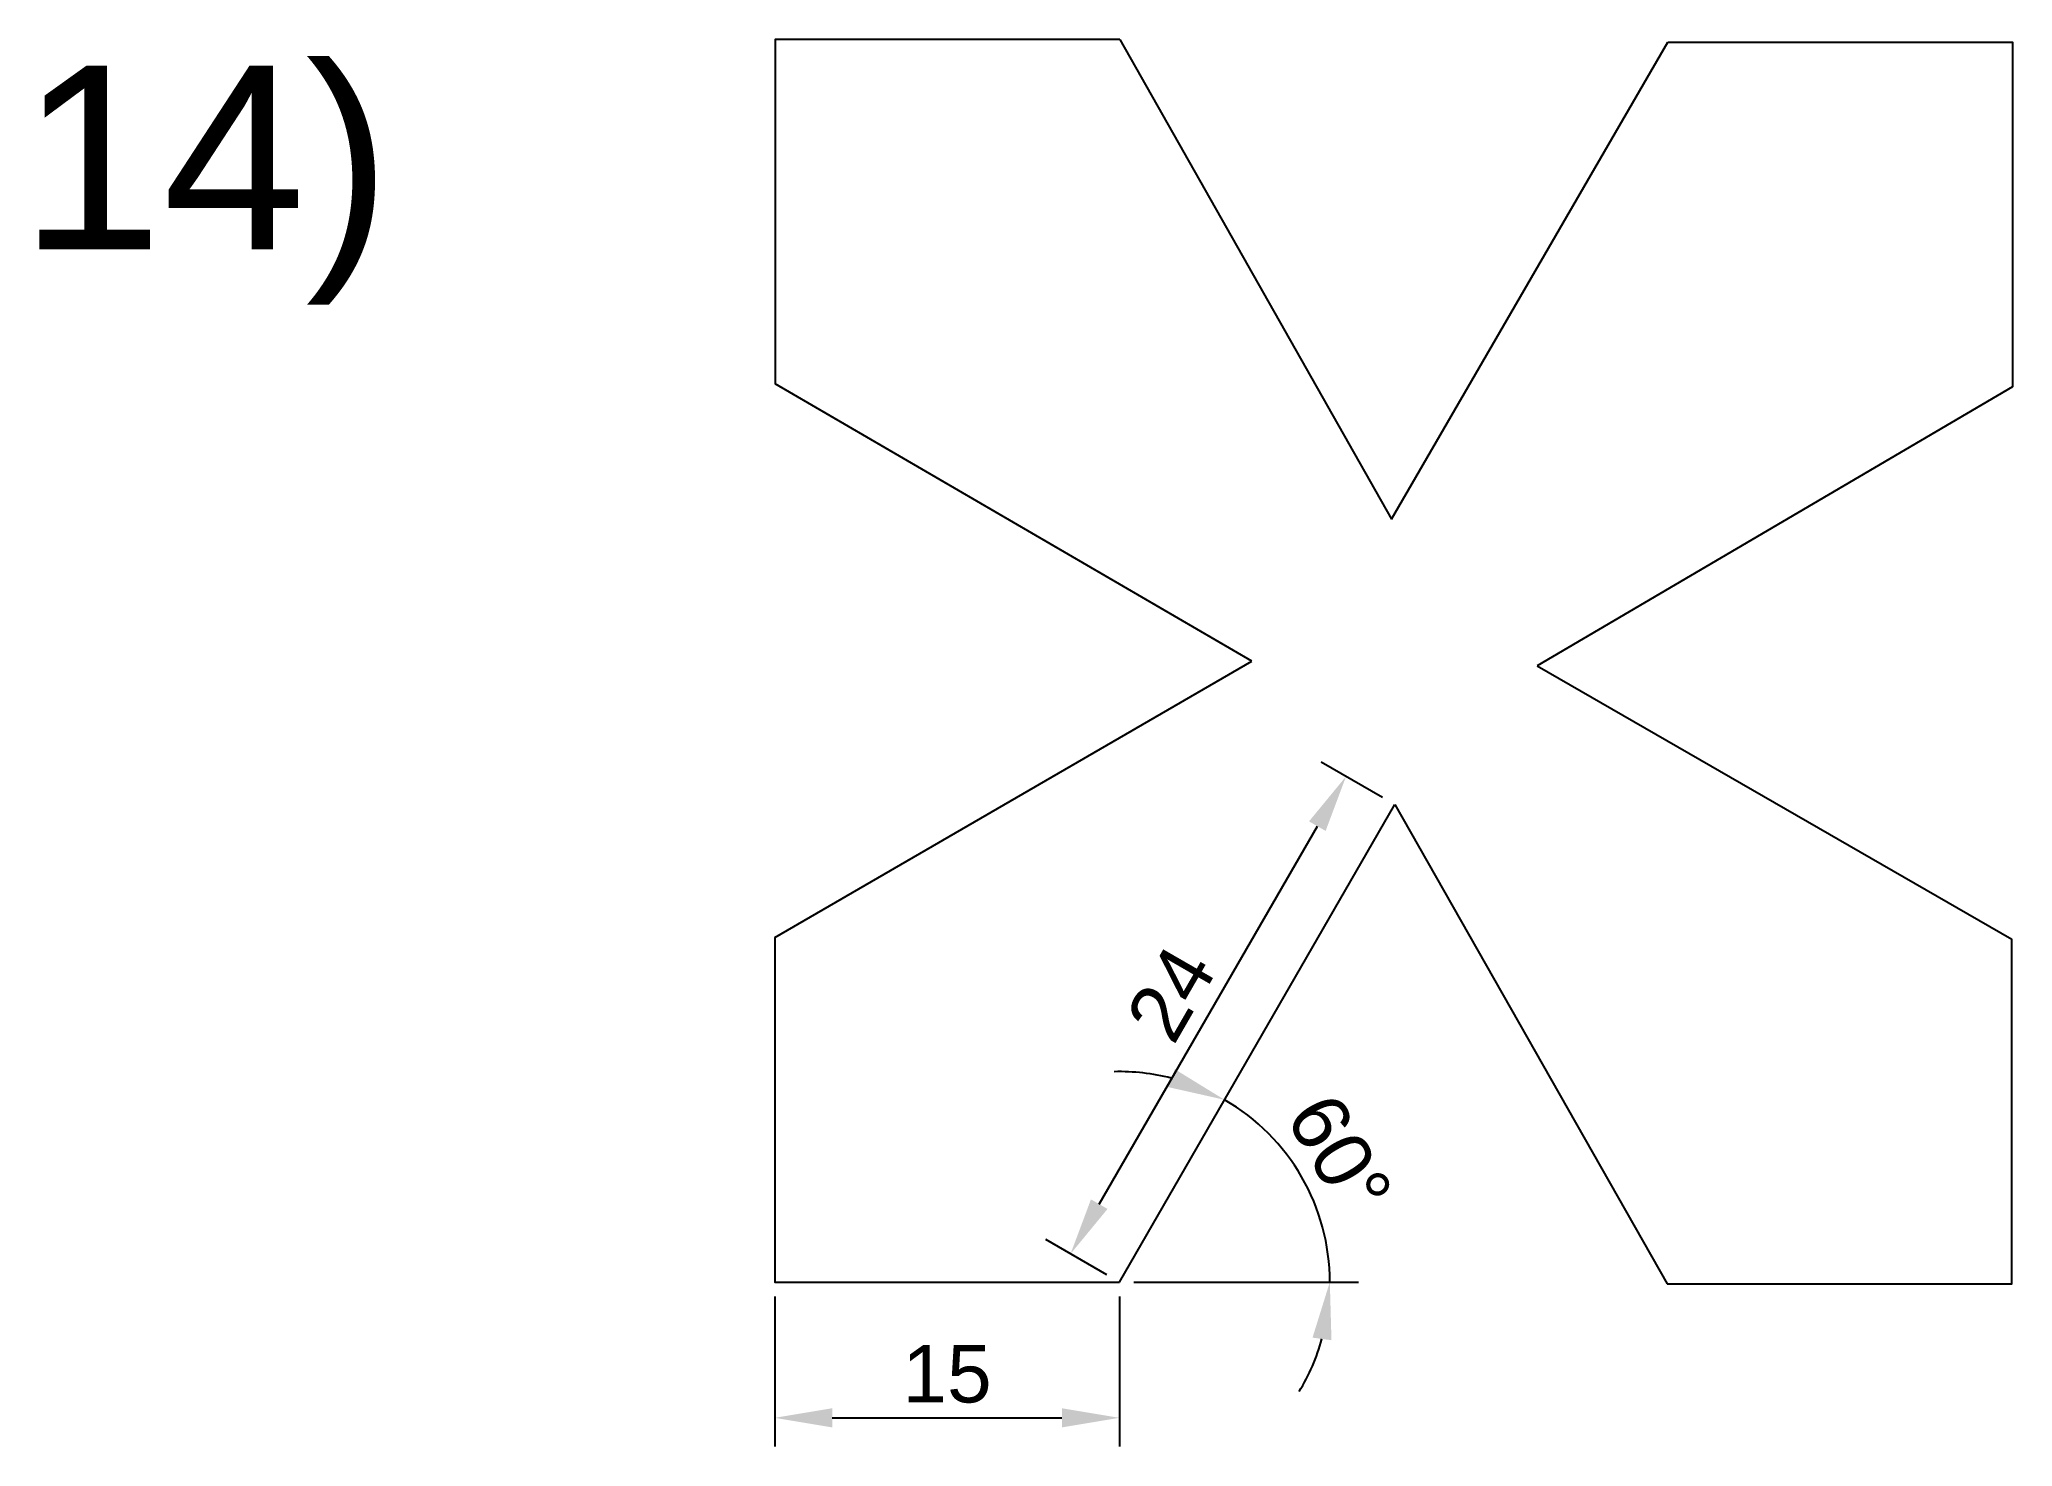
# Model space of a CAD drawing. Header units: millimetres. Extents: x 2538.6 to 2624.5, y 983 to 1044.2.
import ezdxf

# ---------------------------------------------------------------- set-up
doc = ezdxf.new("R2010")
doc.units = ezdxf.units.MM
doc.styles.get("Standard").update_dxf_attribs({"font": 'arial.ttf'})
doc.dimstyles.new('ISO-25', dxfattribs={"dimtxt": 2.5, "dimasz": 2.5, "dimexe": 1.25, "dimexo": 0.625, "dimtad": 1, "dimtxsty": 'Standard', "dimcen": 2.5, "dimadec": 0, "dimazin": 0, "dimtfac": 1, "dimtmove": 0, "dimatfit": 3, "dimfxl": 1, "dimarcsym": 0})

# ---------------------------------------------------------------- blocks, each defined once
blk = doc.blocks.new('*D1')
at = {"color": 0, "lineweight": -2, "transparency": 16777216}
for p, q in [((2570.652, 989.512), (2570.652, 982.975)), ((2585.652, 989.512), (2585.652, 982.975)), ((2573.152, 984.225), (2583.152, 984.225))]:
    blk.add_line(p, q, dxfattribs=at)
at = {"color": 0, "transparency": 16777216}
for points in [[(2573.152, 984.642), (2573.152, 983.809), (2570.652, 984.225)], [(2583.152, 984.642), (2583.152, 983.809), (2585.652, 984.225)]]:
    blk.add_solid(points, dxfattribs=at)
at = {"layer": 'Defpoints', "color": 0, "transparency": 16777216}
for p in [(2570.652, 990.137), (2585.652, 990.137), (2585.652, 984.225)]:
    blk.add_point(p, dxfattribs=at)
at = {"color": 0, "transparency": 16777216, "insert": (2578.152, 986.127), "char_height": 2.5, "attachment_point": 5}
blk.add_mtext('15', dxfattribs=at)
blk = doc.blocks.new('*D2')
at = {"color": 0, "lineweight": -2, "transparency": 16777216}
for p, q in [((2597.102, 1011.239), (2594.436, 1012.777)), ((2584.777, 993.528), (2594.27, 1009.987)), ((2585.111, 990.45), (2582.445, 991.987))]:
    blk.add_line(p, q, dxfattribs=at)
at = {"color": 0, "transparency": 16777216}
for points in [[(2593.909, 1010.195), (2594.631, 1009.778), (2595.519, 1012.152)], [(2584.416, 993.736), (2585.138, 993.32), (2583.528, 991.362)]]:
    blk.add_solid(points, dxfattribs=at)
at = {"layer": 'Defpoints', "color": 0, "transparency": 16777216}
for p in [(2595.519, 1012.152), (2597.643, 1010.927), (2585.652, 990.137)]:
    blk.add_point(p, dxfattribs=at)
at = {"color": 0, "transparency": 16777216, "insert": (2587.895, 1002.697), "char_height": 2.5, "attachment_point": 5, "rotation": 60.02537}
blk.add_mtext('24', dxfattribs=at)
blk = doc.blocks.new('*D4')
at = {"color": 0, "lineweight": -2, "transparency": 16777216}
blk.add_line((2586.277, 990.137), (2596.064, 990.137), dxfattribs=at)
for start, end in [(75.70911, 91.39285), (360, 60.02537), (328.63252, 344.31626)]:
    blk.add_arc((2585.652, 990.137), 9.162, start, end, dxfattribs=at)
at = {"color": 0, "transparency": 16777216}
for points in [[(2588.071, 999.401), (2587.757, 998.629), (2590.229, 998.073)], [(2594.06, 987.717), (2594.885, 987.604), (2594.814, 990.137)]]:
    blk.add_solid(points, dxfattribs=at)
at = {"layer": 'Defpoints', "color": 0, "transparency": 16777216}
for p in [(2597.643, 1010.927), (2594.261, 993.272), (2570.652, 990.137), (2585.652, 990.137), (2585.652, 990.137)]:
    blk.add_point(p, dxfattribs=at)
at = {"color": 0, "transparency": 16777216, "insert": (2595.232, 995.671), "char_height": 2.5, "attachment_point": 5, "rotation": 300.01269}
blk.add_mtext('60°', dxfattribs=at)

msp = doc.modelspace()

# ---------------------------------------------------------------- linework, layer by layer
for p, q in [((2585.666, 1044.238), (2597.492, 1023.354)), ((2597.492, 1023.354), (2609.531, 1044.116)), ((2591.414, 1017.176), (2570.666, 1029.238)), ((2624.531, 1029.116), (2603.837, 1016.96)), ((2570.652, 1005.137), (2591.414, 1017.176)), ((2603.837, 1016.96), (2624.501, 1005.061)), ((2585.652, 990.137), (2597.643, 1010.927)), ((2597.643, 1010.927), (2609.501, 990.061))]:
    msp.add_line(p, q)
for points in [[(2585.666, 1044.238), (2570.666, 1044.238), (2570.666, 1029.238)], [(2609.531, 1044.116), (2624.531, 1044.116), (2624.531, 1029.116)], [(2570.652, 1005.137), (2570.652, 990.137), (2585.652, 990.137)], [(2609.501, 990.061), (2624.501, 990.061), (2624.501, 1005.061)]]:
    msp.add_lwpolyline(points)

# ---------------------------------------------------------------- texts
at = {"insert": (2537.796, 1043.094), "char_height": 8, "attachment_point": 1}
msp.add_mtext_dynamic_manual_height_columns('14)', width=27.0654, gutter_width=12.5, heights=[0], dxfattribs=at)

# ---------------------------------------------------------------- dimensions: what is measured, and where the dimension line sits
dim = msp.add_aligned_dim(p1=(2585.652, 990.137), p2=(2597.643, 1010.927), distance=2.452, dimstyle='ISO-25')
dim.commit()
dim.dimension.update_dxf_attribs({"geometry": '*D2', "text_midpoint": (2587.895, 1002.697)})
dim = msp.add_angular_dim_2l(base=(2594.261, 993.272), line1=((2585.652, 990.137), (2597.643, 1010.927)), line2=((2570.652, 990.137), (2585.652, 990.137)), dimstyle='ISO-25')
dim.commit()
dim.dimension.update_dxf_attribs({"geometry": '*D4', "text_midpoint": (2595.232, 995.671)})
dim = msp.add_linear_dim(base=(2585.652, 984.225), p1=(2570.652, 990.137), p2=(2585.652, 990.137), dimstyle='ISO-25')
dim.commit()
dim.dimension.update_dxf_attribs({"geometry": '*D1', "text_midpoint": (2578.152, 986.127)})

doc.saveas('drawing.dxf')
